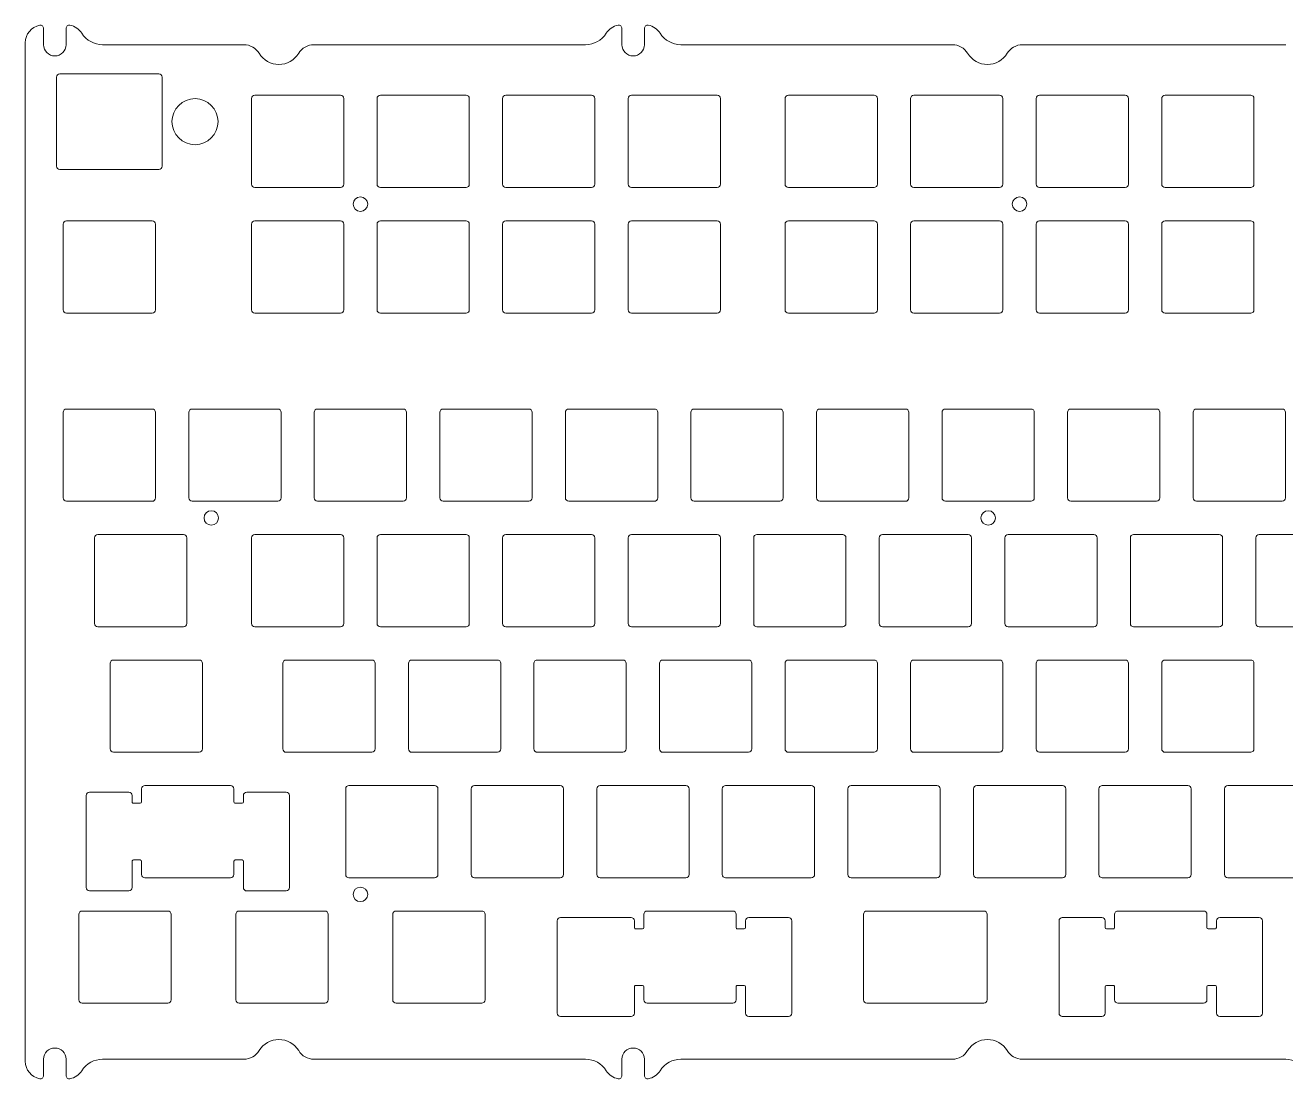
# Model space of a CAD drawing. Header units: millimetres. Extents: x 15 to 412, y 97 to 256.
# Drawn here: x 14.8 to 206.1, y 96.5 to 256.5 of the extents above; entities that cross this region are included whole.
import ezdxf

# ---------------------------------------------------------------- set-up
doc = ezdxf.new("R2010")
doc.units = ezdxf.units.MM
doc.layers.add('VISIBLE', color=7, linetype='Continuous', lineweight=0)

msp = doc.modelspace()

# ---------------------------------------------------------------- linework, layer by layer
at = {"layer": 'VISIBLE'}
for p, q in [((17.63, 255.96), (17.63, 253.5)), ((21.03, 253.5), (21.03, 255.96)), ((105.38, 255.96), (105.38, 253.5)), ((108.78, 253.5), (108.78, 255.96)), ((14.83, 99.2), (14.83, 253.8)), ((26.56, 253.5), (48.02, 253.5)), ((58.64, 253.5), (99.86, 253.5)), ((114.31, 253.5), (155.52, 253.5)), ((166.14, 253.5), (206.11, 253.5)), ((20.1, 249.07), (35.1, 249.07)), ((19.6, 235.07), (19.6, 248.57)), ((35.6, 248.57), (35.6, 235.07)), ((49.17, 232.32), (49.17, 245.32)), ((49.67, 245.82), (62.67, 245.82)), ((63.17, 245.32), (63.17, 232.32)), ((68.22, 245.32), (68.22, 232.32)), ((81.72, 245.82), (68.72, 245.82)), ((82.22, 232.32), (82.22, 245.32)), ((87.27, 245.32), (87.27, 232.32)), ((100.77, 245.82), (87.77, 245.82)), ((101.27, 232.32), (101.27, 245.32)), ((106.32, 232.32), (106.32, 245.32)), ((106.82, 245.82), (119.82, 245.82)), ((120.32, 245.32), (120.32, 232.32)), ((130.13, 232.32), (130.13, 245.32)), ((130.63, 245.82), (143.63, 245.82)), ((144.13, 245.32), (144.13, 232.32)), ((149.18, 232.32), (149.18, 245.32)), ((149.68, 245.82), (162.68, 245.82)), ((163.18, 245.32), (163.18, 232.32)), ((168.23, 232.32), (168.23, 245.32)), ((168.73, 245.82), (181.73, 245.82)), ((182.23, 245.32), (182.23, 232.32)), ((187.28, 232.32), (187.28, 245.32)), ((187.78, 245.82), (200.78, 245.82)), ((201.28, 245.32), (201.28, 232.32)), ((35.1, 234.57), (20.1, 234.57)), ((62.67, 231.82), (49.67, 231.82)), ((68.72, 231.82), (81.72, 231.82)), ((87.77, 231.82), (100.77, 231.82)), ((119.82, 231.82), (106.82, 231.82)), ((143.63, 231.82), (130.63, 231.82)), ((162.68, 231.82), (149.68, 231.82)), ((181.73, 231.82), (168.73, 231.82)), ((200.78, 231.82), (187.78, 231.82)), ((20.6, 213.27), (20.6, 226.27)), ((21.1, 226.77), (34.1, 226.77)), ((34.6, 226.27), (34.6, 213.27)), ((49.17, 213.27), (49.17, 226.27)), ((49.67, 226.77), (62.67, 226.77)), ((63.17, 226.27), (63.17, 213.27)), ((68.22, 213.27), (68.22, 226.27)), ((68.72, 226.77), (81.72, 226.77)), ((82.22, 226.27), (82.22, 213.27)), ((87.27, 213.27), (87.27, 226.27)), ((87.77, 226.77), (100.77, 226.77)), ((101.27, 226.27), (101.27, 213.27)), ((106.32, 213.27), (106.32, 226.27)), ((106.82, 226.77), (119.82, 226.77)), ((120.32, 226.27), (120.32, 213.27)), ((130.13, 213.27), (130.13, 226.27)), ((130.63, 226.77), (143.63, 226.77)), ((144.13, 226.27), (144.13, 213.27)), ((149.18, 213.27), (149.18, 226.27)), ((149.68, 226.77), (162.68, 226.77)), ((163.18, 226.27), (163.18, 213.27)), ((168.23, 213.27), (168.23, 226.27)), ((168.73, 226.77), (181.73, 226.77)), ((182.23, 226.27), (182.23, 213.27)), ((187.28, 213.27), (187.28, 226.27)), ((187.78, 226.77), (200.78, 226.77)), ((201.28, 226.27), (201.28, 213.27)), ((34.1, 212.77), (21.1, 212.77)), ((62.67, 212.77), (49.67, 212.77)), ((81.72, 212.77), (68.72, 212.77)), ((100.77, 212.77), (87.77, 212.77)), ((119.82, 212.77), (106.82, 212.77)), ((143.63, 212.77), (130.63, 212.77)), ((162.68, 212.77), (149.68, 212.77)), ((181.73, 212.77), (168.73, 212.77)), ((200.78, 212.77), (187.78, 212.77)), ((20.6, 184.7), (20.6, 197.7)), ((21.1, 198.2), (34.1, 198.2)), ((34.6, 197.7), (34.6, 184.7)), ((39.65, 197.7), (39.65, 184.7)), ((53.15, 198.2), (40.15, 198.2)), ((53.65, 184.7), (53.65, 197.7)), ((58.7, 197.7), (58.7, 184.7)), ((72.2, 198.2), (59.2, 198.2)), ((72.7, 184.7), (72.7, 197.7)), ((77.75, 184.7), (77.75, 197.7)), ((78.25, 198.2), (91.25, 198.2)), ((91.75, 197.7), (91.75, 184.7)), ((96.8, 184.7), (96.8, 197.7)), ((97.3, 198.2), (110.3, 198.2)), ((110.8, 197.7), (110.8, 184.7)), ((115.85, 197.7), (115.85, 184.7)), ((129.35, 198.2), (116.35, 198.2)), ((129.85, 184.7), (129.85, 197.7)), ((134.9, 184.7), (134.9, 197.7)), ((135.4, 198.2), (148.4, 198.2)), ((148.9, 197.7), (148.9, 184.7)), ((153.95, 184.7), (153.95, 197.7)), ((154.45, 198.2), (167.45, 198.2)), ((167.95, 197.7), (167.95, 184.7)), ((173, 184.7), (173, 197.7)), ((173.5, 198.2), (186.5, 198.2)), ((187, 197.7), (187, 184.7)), ((192.05, 184.7), (192.05, 197.7)), ((192.55, 198.2), (205.55, 198.2)), ((206.05, 197.7), (206.05, 184.7)), ((34.1, 184.2), (21.1, 184.2)), ((40.15, 184.2), (53.15, 184.2)), ((59.2, 184.2), (72.2, 184.2)), ((91.25, 184.2), (78.25, 184.2)), ((110.3, 184.2), (97.3, 184.2)), ((116.35, 184.2), (129.35, 184.2)), ((148.4, 184.2), (135.4, 184.2)), ((167.45, 184.2), (154.45, 184.2)), ((186.5, 184.2), (173.5, 184.2)), ((205.55, 184.2), (192.55, 184.2)), ((25.36, 165.65), (25.36, 178.65)), ((25.86, 179.15), (38.86, 179.15)), ((39.36, 178.65), (39.36, 165.65)), ((49.17, 178.65), (49.17, 165.65)), ((62.67, 179.15), (49.67, 179.15)), ((63.17, 165.65), (63.17, 178.65)), ((68.22, 165.65), (68.22, 178.65)), ((68.72, 179.15), (81.72, 179.15)), ((82.22, 178.65), (82.22, 165.65)), ((87.27, 178.65), (87.27, 165.65)), ((100.77, 179.15), (87.77, 179.15)), ((101.27, 165.65), (101.27, 178.65)), ((106.32, 178.65), (106.32, 165.65)), ((119.82, 179.15), (106.82, 179.15)), ((120.32, 165.65), (120.32, 178.65)), ((125.37, 165.65), (125.37, 178.65)), ((125.87, 179.15), (138.87, 179.15)), ((139.37, 178.65), (139.37, 165.65)), ((144.42, 165.65), (144.42, 178.65)), ((144.92, 179.15), (157.92, 179.15)), ((158.42, 178.65), (158.42, 165.65)), ((163.47, 178.65), (163.47, 165.65)), ((176.97, 179.15), (163.97, 179.15)), ((177.47, 165.65), (177.47, 178.65)), ((182.52, 165.65), (182.52, 178.65)), ((183.02, 179.15), (196.02, 179.15)), ((196.52, 178.65), (196.52, 165.65)), ((201.57, 165.65), (201.57, 178.65)), ((202.07, 179.15), (215.07, 179.15)), ((38.86, 165.15), (25.86, 165.15)), ((49.67, 165.15), (62.67, 165.15)), ((81.72, 165.15), (68.72, 165.15)), ((87.77, 165.15), (100.77, 165.15)), ((106.82, 165.15), (119.82, 165.15)), ((138.87, 165.15), (125.87, 165.15)), ((157.92, 165.15), (144.92, 165.15)), ((163.97, 165.15), (176.97, 165.15)), ((196.02, 165.15), (183.02, 165.15)), ((215.07, 165.15), (202.07, 165.15)), ((27.74, 146.6), (27.74, 159.6)), ((28.24, 160.1), (41.24, 160.1)), ((41.74, 159.6), (41.74, 146.6)), ((53.93, 146.6), (53.93, 159.6)), ((54.43, 160.1), (67.43, 160.1)), ((67.93, 159.6), (67.93, 146.6)), ((72.98, 146.6), (72.98, 159.6)), ((73.48, 160.1), (86.48, 160.1)), ((86.98, 159.6), (86.98, 146.6)), ((92.03, 146.6), (92.03, 159.6)), ((92.53, 160.1), (105.53, 160.1)), ((106.03, 159.6), (106.03, 146.6)), ((111.08, 146.6), (111.08, 159.6)), ((111.58, 160.1), (124.58, 160.1)), ((125.08, 159.6), (125.08, 146.6)), ((130.13, 159.6), (130.13, 146.6)), ((143.63, 160.1), (130.63, 160.1)), ((144.13, 146.6), (144.13, 159.6)), ((149.18, 146.6), (149.18, 159.6)), ((149.68, 160.1), (162.68, 160.1)), ((163.18, 159.6), (163.18, 146.6)), ((168.23, 159.6), (168.23, 146.6)), ((181.73, 160.1), (168.73, 160.1)), ((182.23, 146.6), (182.23, 159.6)), ((187.28, 146.6), (187.28, 159.6)), ((187.78, 160.1), (200.78, 160.1)), ((201.28, 159.6), (201.28, 146.6)), ((41.24, 146.1), (28.24, 146.1)), ((67.43, 146.1), (54.43, 146.1)), ((86.48, 146.1), (73.48, 146.1)), ((105.53, 146.1), (92.53, 146.1)), ((124.58, 146.1), (111.58, 146.1)), ((130.63, 146.1), (143.63, 146.1)), ((162.68, 146.1), (149.68, 146.1)), ((168.73, 146.1), (181.73, 146.1)), ((200.78, 146.1), (187.78, 146.1)), ((24.57, 140.05), (30.57, 140.05)), ((32.5, 138.55), (32.5, 140.55)), ((33, 141.05), (46, 141.05)), ((46.5, 140.55), (46.5, 138.55)), ((48.44, 140.05), (54.44, 140.05)), ((63.46, 127.55), (63.46, 140.55)), ((63.96, 141.05), (76.96, 141.05)), ((77.46, 140.55), (77.46, 127.55)), ((82.51, 127.55), (82.51, 140.55)), ((83.01, 141.05), (96.01, 141.05)), ((96.51, 140.55), (96.51, 127.55)), ((101.56, 127.55), (101.56, 140.55)), ((102.06, 141.05), (115.06, 141.05)), ((115.56, 140.55), (115.56, 127.55)), ((120.61, 127.55), (120.61, 140.55)), ((121.11, 141.05), (134.11, 141.05)), ((134.61, 140.55), (134.61, 127.55)), ((139.66, 127.55), (139.66, 140.55)), ((140.16, 141.05), (153.16, 141.05)), ((153.66, 140.55), (153.66, 127.55)), ((158.71, 127.55), (158.71, 140.55)), ((159.21, 141.05), (172.21, 141.05)), ((172.71, 140.55), (172.71, 127.55)), ((177.76, 140.55), (177.76, 127.55)), ((191.26, 141.05), (178.26, 141.05)), ((191.76, 127.55), (191.76, 140.55)), ((196.81, 127.55), (196.81, 140.55)), ((197.31, 141.05), (210.31, 141.05)), ((24.07, 125.55), (24.07, 139.55)), ((31.06, 139.55), (31.06, 138.55)), ((31.27, 138.35), (32.3, 138.35)), ((46.7, 138.35), (47.74, 138.35)), ((47.94, 138.55), (47.94, 139.55)), ((54.94, 139.55), (54.94, 138.55)), ((54.94, 138.55), (54.94, 125.55)), ((31.06, 129.55), (31.06, 125.55)), ((32.3, 129.75), (31.27, 129.75)), ((32.5, 127.55), (32.5, 129.55)), ((46.5, 129.55), (46.5, 127.55)), ((47.74, 129.75), (46.7, 129.75)), ((47.94, 125.55), (47.94, 129.55)), ((46, 127.05), (33, 127.05)), ((76.96, 127.05), (63.96, 127.05)), ((96.01, 127.05), (83.01, 127.05)), ((115.06, 127.05), (102.06, 127.05)), ((134.11, 127.05), (121.11, 127.05)), ((153.16, 127.05), (140.16, 127.05)), ((172.21, 127.05), (159.21, 127.05)), ((178.26, 127.05), (191.26, 127.05)), ((210.31, 127.05), (197.31, 127.05)), ((30.57, 125.05), (24.57, 125.05)), ((54.44, 125.05), (48.44, 125.05)), ((22.98, 108.5), (22.98, 121.5)), ((23.48, 122), (36.48, 122)), ((36.98, 121.5), (36.98, 108.5)), ((46.79, 108.5), (46.79, 121.5)), ((47.29, 122), (60.29, 122)), ((60.79, 121.5), (60.79, 108.5)), ((70.6, 108.5), (70.6, 121.5)), ((71.1, 122), (84.1, 122)), ((84.6, 121.5), (84.6, 108.5)), ((106.77, 121), (96.04, 121)), ((108.7, 121.5), (108.7, 119.5)), ((122.2, 122), (109.2, 122)), ((122.7, 119.5), (122.7, 121.5)), ((130.64, 121), (124.64, 121)), ((142.04, 121.5), (142.04, 108.5)), ((160.3, 122), (142.54, 122)), ((160.8, 108.5), (160.8, 121.5)), ((178.2, 121), (172.2, 121)), ((180.14, 121.5), (180.14, 119.5)), ((193.64, 122), (180.64, 122)), ((194.14, 119.5), (194.14, 121.5)), ((202.08, 121), (196.08, 121)), ((95.54, 120.5), (95.54, 106.5)), ((107.26, 119.5), (107.26, 120.5)), ((108.5, 119.3), (107.47, 119.3)), ((123.94, 119.3), (122.9, 119.3)), ((124.14, 120.5), (124.14, 119.5)), ((131.14, 119.5), (131.14, 120.5)), ((131.14, 106.5), (131.14, 119.5)), ((171.7, 120.5), (171.7, 106.5)), ((178.7, 119.5), (178.7, 120.5)), ((179.94, 119.3), (178.9, 119.3)), ((195.38, 119.3), (194.34, 119.3)), ((195.58, 120.5), (195.58, 119.5)), ((202.58, 119.5), (202.58, 120.5)), ((202.58, 106.5), (202.58, 119.5)), ((107.27, 106.5), (107.27, 110.5)), ((107.47, 110.7), (108.5, 110.7)), ((108.7, 110.5), (108.7, 108.5)), ((122.7, 108.5), (122.7, 110.5)), ((122.9, 110.7), (123.94, 110.7)), ((124.14, 110.5), (124.14, 106.5)), ((178.7, 106.5), (178.7, 110.5)), ((178.9, 110.7), (179.94, 110.7)), ((180.14, 110.5), (180.14, 108.5)), ((194.14, 108.5), (194.14, 110.5)), ((194.34, 110.7), (195.38, 110.7)), ((195.58, 110.5), (195.58, 106.5)), ((36.48, 108), (23.48, 108)), ((60.29, 108), (47.29, 108)), ((84.1, 108), (71.1, 108)), ((109.2, 108), (122.2, 108)), ((142.54, 108), (160.3, 108)), ((180.64, 108), (193.64, 108)), ((96.04, 106), (106.77, 106)), ((124.64, 106), (130.64, 106)), ((172.2, 106), (178.2, 106)), ((196.08, 106), (202.08, 106)), ((17.63, 99.5), (17.63, 97.03)), ((21.03, 97.03), (21.03, 99.5)), ((48.02, 99.5), (26.56, 99.5)), ((99.86, 99.5), (58.64, 99.5)), ((105.38, 99.5), (105.38, 97.03)), ((108.78, 97.03), (108.78, 99.5)), ((155.52, 99.5), (114.31, 99.5)), ((206.11, 99.5), (166.14, 99.5))]:
    msp.add_line(p, q, dxfattribs=at)
for centre, radius in [((40.6, 241.82), 3.5), ((65.7, 229.3), 1.1), ((165.71, 229.3), 1.1), ((43.07, 181.67), 1.1), ((160.95, 181.67), 1.1), ((65.7, 124.52), 1.1)]:
    msp.add_circle(centre, radius, dxfattribs=at)
for centre, radius, start, end in [((17.54, 253.8), 2.7, 100.4872, 179.9875), ((17.13, 255.96), 0.5, 0, 100.4863), ((21.53, 255.96), 0.5, 79.6951, 179.9945), ((21.14, 253.8), 2.7, 32.0901, 79.69), ((105.28, 253.8), 2.7, 100.305, 147.9074), ((104.88, 255.96), 0.5, 0.0538, 100.2443), ((109.28, 255.96), 0.5, 79.6443, 179.9452), ((108.89, 253.8), 2.7, 32.0927, 79.6952), ((17.13, 255.96), 0.5, 359.9931, 0), ((26.56, 257.2), 3.7, 212.0901, 270), ((99.86, 257.2), 3.7, 270.001, 327.9105), ((114.31, 257.2), 3.7, 212.0894, 269.9989), ((19.33, 253.5), 1.7, 180, 0), ((48.02, 250.8), 2.7, 31.0714, 89.9972), ((58.64, 250.8), 2.7, 90.003, 148.9287), ((107.08, 253.5), 1.7, 180.0003, 359.9997), ((155.52, 250.8), 2.7, 31.0714, 89.9972), ((166.14, 250.8), 2.7, 90.003, 148.9287), ((53.33, 254), 3.5, 211.0731, 328.9269), ((160.83, 254), 3.5, 211.0731, 328.9269), ((20.1, 248.57), 0.5, 90.0011, 179.9989), ((35.1, 248.57), 0.5, 0, 90), ((49.67, 245.32), 0.5, 90, 180), ((62.67, 245.32), 0.5, 0, 90), ((68.72, 245.32), 0.5, 90, 180), ((81.72, 245.32), 0.5, 0, 90), ((87.77, 245.32), 0.5, 90, 180), ((100.77, 245.32), 0.5, 0, 90), ((106.82, 245.32), 0.5, 90.0011, 180), ((119.82, 245.32), 0.5, 0, 90), ((130.63, 245.32), 0.499, 89.9427, 180), ((143.63, 245.32), 0.5, 0, 89.9427), ((149.68, 245.32), 0.499, 89.9427, 180), ((162.68, 245.32), 0.5, 0, 89.9427), ((168.73, 245.32), 0.501, 90.0584, 180), ((181.73, 245.32), 0.5, 0, 89.9427), ((187.78, 245.32), 0.499, 89.9427, 180), ((200.78, 245.32), 0.5, 0, 89.9427), ((20.1, 235.07), 0.5, 180, 269.9989), ((35.1, 235.07), 0.5, 270, 0), ((49.67, 232.32), 0.5, 180, 270), ((62.67, 232.32), 0.5, 270, 0), ((68.72, 232.32), 0.5, 180, 270), ((81.72, 232.32), 0.5, 270, 0), ((87.77, 232.32), 0.5, 180, 270), ((100.77, 232.32), 0.5, 270, 0), ((106.82, 232.32), 0.5, 180, 270), ((119.82, 232.32), 0.5, 270, 0), ((130.63, 232.32), 0.5, 180, 270.0573), ((143.63, 232.32), 0.5, 269.9427, 0), ((149.68, 232.32), 0.5, 180, 270.0573), ((162.68, 232.32), 0.5, 269.9427, 0), ((168.73, 232.32), 0.5, 180, 270.0573), ((181.73, 232.32), 0.499, 269.9416, 0), ((187.78, 232.32), 0.5, 180, 270.0573), ((200.78, 232.32), 0.5, 269.9427, 0), ((21.1, 226.27), 0.5, 90.0011, 179.9989), ((34.1, 226.27), 0.5, 0, 90.0001), ((49.67, 226.27), 0.5, 90, 180), ((62.67, 226.27), 0.5, 0, 90), ((68.72, 226.27), 0.5, 90, 180), ((81.72, 226.27), 0.5, 0, 90), ((87.77, 226.27), 0.5, 90, 180), ((100.77, 226.27), 0.5, 0, 90), ((106.82, 226.27), 0.5, 90.0011, 180), ((119.82, 226.27), 0.5, 0, 90), ((130.63, 226.27), 0.499, 89.9427, 180), ((143.63, 226.27), 0.5, 0, 89.9427), ((149.68, 226.27), 0.499, 89.9427, 180), ((162.68, 226.27), 0.5, 0, 89.9427), ((168.73, 226.27), 0.501, 90.0584, 180), ((181.73, 226.27), 0.5, 0, 89.9427), ((187.78, 226.27), 0.499, 89.9427, 180), ((200.78, 226.27), 0.5, 0, 89.9427), ((21.1, 213.27), 0.5, 180.0011, 269.9989), ((34.1, 213.27), 0.5, 269.9989, 0), ((49.67, 213.27), 0.5, 180, 270), ((62.67, 213.27), 0.5, 270, 0), ((68.72, 213.27), 0.5, 180, 270), ((81.72, 213.27), 0.5, 270, 0), ((87.77, 213.27), 0.5, 180, 270), ((100.77, 213.27), 0.5, 270, 0), ((106.82, 213.27), 0.5, 180, 270), ((119.82, 213.27), 0.5, 270, 0), ((130.63, 213.27), 0.5, 180, 270.0573), ((143.63, 213.27), 0.501, 270.0573, 0), ((149.68, 213.27), 0.5, 180, 270.0573), ((162.68, 213.27), 0.501, 270.0573, 0), ((168.73, 213.27), 0.5, 180, 269.9427), ((181.73, 213.27), 0.5, 270.0561, 0), ((187.78, 213.27), 0.5, 180, 270.0573), ((200.78, 213.27), 0.501, 270.0573, 0), ((21.1, 197.7), 0.5, 89.9989, 180.0011), ((34.1, 197.7), 0.5, 0, 90.0001), ((40.15, 197.7), 0.5, 90.0001, 180), ((53.15, 197.7), 0.5, 0, 90), ((59.2, 197.7), 0.5, 90, 180), ((72.2, 197.7), 0.5, 0, 90), ((78.25, 197.7), 0.5, 90, 180), ((91.25, 197.7), 0.5, 0, 90), ((97.3, 197.7), 0.5, 90.0011, 180), ((110.3, 197.7), 0.5, 0, 90.0001), ((116.35, 197.7), 0.5, 90, 180), ((129.35, 197.7), 0.5, 0, 90), ((135.4, 197.7), 0.5, 90, 180), ((148.4, 197.7), 0.5, 0, 90.0001), ((154.45, 197.7), 0.5, 90, 180), ((167.45, 197.7), 0.5, 0, 90), ((173.5, 197.7), 0.5, 90, 180), ((186.5, 197.7), 0.5, 0, 90), ((192.55, 197.7), 0.5, 90.0011, 180), ((205.55, 197.7), 0.5, 0, 90), ((21.1, 184.7), 0.5, 180.0011, 269.9989), ((34.1, 184.7), 0.5, 269.9989, 0), ((40.15, 184.7), 0.5, 180, 269.9989), ((53.15, 184.7), 0.5, 270, 0), ((59.2, 184.7), 0.5, 180, 270), ((72.2, 184.7), 0.5, 270, 0), ((78.25, 184.7), 0.5, 180, 270), ((91.25, 184.7), 0.5, 270, 0), ((97.3, 184.7), 0.5, 180, 269.9999), ((110.3, 184.7), 0.5, 269.9989, 0), ((116.35, 184.7), 0.5, 180, 270), ((129.35, 184.7), 0.5, 270, 0), ((135.4, 184.7), 0.5, 180, 270), ((148.4, 184.7), 0.5, 269.9989, 0), ((154.45, 184.7), 0.5, 180, 270), ((167.45, 184.7), 0.5, 270, 0), ((173.5, 184.7), 0.5, 180, 270), ((186.5, 184.7), 0.5, 270, 0), ((192.55, 184.7), 0.5, 180, 270), ((205.55, 184.7), 0.5, 270, 0), ((25.86, 178.65), 0.5, 89.9989, 180.0023), ((38.86, 178.65), 0.5, 0, 90.0573), ((49.67, 178.65), 0.5, 90, 180), ((62.67, 178.65), 0.5, 0, 90), ((68.72, 178.65), 0.5, 90, 180), ((81.72, 178.65), 0.5, 0, 90), ((87.77, 178.65), 0.5, 90, 180), ((100.77, 178.65), 0.5, 0, 90), ((106.82, 178.65), 0.5, 90, 180), ((119.82, 178.65), 0.5, 0, 90), ((125.87, 178.65), 0.5, 90.0011, 180), ((138.87, 178.65), 0.5, 0, 90.0001), ((144.92, 178.65), 0.5, 90.0011, 180), ((157.92, 178.65), 0.5, 0, 90.0001), ((163.97, 178.65), 0.5, 90, 180), ((176.97, 178.65), 0.5, 0, 90), ((183.02, 178.65), 0.5, 90.0011, 180), ((196.02, 178.65), 0.5, 0, 90.0001), ((202.07, 178.65), 0.5, 90, 180), ((25.86, 165.65), 0.5, 179.9989, 270), ((38.86, 165.65), 0.501, 270.0573, 0), ((49.67, 165.65), 0.5, 180, 270), ((62.67, 165.65), 0.5, 270, 0), ((68.72, 165.65), 0.5, 180, 270), ((81.72, 165.65), 0.5, 270, 0), ((87.77, 165.65), 0.5, 180, 270), ((100.77, 165.65), 0.5, 270, 0), ((106.82, 165.65), 0.5, 180, 269.9989), ((119.82, 165.65), 0.5, 270, 0), ((125.87, 165.65), 0.5, 180, 269.9999), ((138.87, 165.65), 0.5, 269.9989, 0), ((144.92, 165.65), 0.5, 180, 269.9999), ((157.92, 165.65), 0.5, 269.9989, 0), ((163.97, 165.65), 0.5, 180, 270), ((176.97, 165.65), 0.5, 270, 0), ((183.02, 165.65), 0.5, 180, 269.9999), ((196.02, 165.65), 0.5, 269.9989, 0), ((202.07, 165.65), 0.5, 180, 270), ((28.24, 159.6), 0.5, 89.9954, 180), ((41.24, 159.6), 0.5, 0, 90.0288), ((54.43, 159.6), 0.5, 89.9427, 180), ((67.43, 159.6), 0.5, 0, 90.0573), ((73.48, 159.6), 0.5, 89.9427, 180), ((86.48, 159.6), 0.5, 0, 90.0574), ((92.53, 159.6), 0.5, 89.9427, 180), ((105.53, 159.6), 0.5, 0, 90.0573), ((111.58, 159.6), 0.5, 89.9427, 180), ((124.58, 159.6), 0.5, 0, 90.0573), ((130.63, 159.6), 0.499, 89.9427, 180), ((143.63, 159.6), 0.5, 0, 90.0573), ((149.68, 159.6), 0.5, 89.9427, 180), ((162.68, 159.6), 0.5, 0, 90.0573), ((168.73, 159.6), 0.5, 89.9427, 180), ((181.73, 159.6), 0.5, 0, 90.0584), ((187.78, 159.6), 0.5, 89.9427, 180), ((200.78, 159.6), 0.5, 0, 90.0573), ((28.24, 146.6), 0.5, 180.0011, 269.9999), ((41.24, 146.6), 0.5, 269.9702, 360), ((54.43, 146.6), 0.5, 180, 270.0573), ((67.43, 146.6), 0.501, 270.0573, 0), ((73.48, 146.6), 0.5, 180, 270.0573), ((86.48, 146.6), 0.5, 270.0561, 360), ((92.53, 146.6), 0.5, 180, 270.0573), ((105.53, 146.6), 0.501, 270.0573, 0), ((111.58, 146.6), 0.5, 180, 270.0573), ((124.58, 146.6), 0.501, 270.0573, 0), ((130.63, 146.6), 0.5, 180, 270.0573), ((143.63, 146.6), 0.5, 270.0573, 0), ((149.68, 146.6), 0.5, 180, 270.0573), ((162.68, 146.6), 0.501, 270.0573, 0), ((168.73, 146.6), 0.5, 180, 269.9416), ((181.73, 146.6), 0.5, 270.0573, 0), ((187.78, 146.6), 0.5, 180, 270.0573), ((200.78, 146.6), 0.501, 270.0573, 0), ((24.57, 139.55), 0.5, 90.0011, 180), ((30.57, 139.55), 0.5, 0.0011, 89.9944), ((33, 140.55), 0.5, 89.9725, 180), ((46, 140.55), 0.5, 0.0011, 89.9715), ((48.44, 139.55), 0.5, 89.9725, 180), ((54.44, 139.55), 0.5, 0.0011, 89.9715), ((63.96, 140.55), 0.501, 90.0584, 180), ((76.96, 140.55), 0.5, 0.0011, 89.9427), ((83.01, 140.55), 0.5, 89.9427, 180), ((96.01, 140.55), 0.5, 0.0011, 89.9427), ((102.06, 140.55), 0.501, 90.0584, 180), ((115.06, 140.55), 0.5, 0.0011, 89.9428), ((121.11, 140.55), 0.501, 90.0584, 180), ((134.11, 140.55), 0.5, 0.0011, 89.9428), ((140.16, 140.55), 0.5, 89.9427, 180), ((153.16, 140.55), 0.5, 0.0011, 89.9427), ((159.21, 140.55), 0.501, 90.0584, 180), ((172.21, 140.55), 0.5, 0.0011, 89.9428), ((178.26, 140.55), 0.5, 89.9427, 179.9989), ((191.26, 140.55), 0.5, 0, 89.9427), ((197.31, 140.55), 0.5, 89.9427, 180), ((31.26, 138.55), 0.2, 180, 270.0688), ((32.3, 138.55), 0.2, 270.0702, 0), ((46.7, 138.55), 0.2, 180, 270.0688), ((47.74, 138.55), 0.2, 270.0702, 0), ((31.26, 129.55), 0.2, 89.9276, 179.9971), ((32.3, 129.55), 0.2, 360, 89.9312), ((46.7, 129.55), 0.2, 89.9276, 179.9971), ((47.74, 129.55), 0.2, 360, 89.9312), ((33, 127.55), 0.5, 180, 270.0285), ((46, 127.55), 0.5, 270.0275, 0), ((63.96, 127.55), 0.5, 180, 269.9427), ((76.96, 127.55), 0.501, 270.0573, 0), ((83.01, 127.55), 0.5, 180, 270.0573), ((96.01, 127.55), 0.5, 270.0561, 0), ((102.06, 127.55), 0.5, 180, 269.9426), ((115.06, 127.55), 0.5, 270.0561, 0), ((121.11, 127.55), 0.5, 180, 269.9426), ((134.11, 127.55), 0.5, 270.0561, 0), ((140.16, 127.55), 0.5, 180, 270.0573), ((153.16, 127.55), 0.501, 270.0573, 0), ((159.21, 127.55), 0.5, 180, 269.9426), ((172.21, 127.55), 0.5, 270.0561, 0), ((178.26, 127.55), 0.5, 180, 270.0573), ((191.26, 127.55), 0.5, 270.0573, 0), ((197.31, 127.55), 0.5, 180, 270.0573), ((24.57, 125.55), 0.5, 180.0011, 269.9987), ((30.57, 125.55), 0.5, 270.0046, 0), ((48.44, 125.55), 0.5, 180, 270.0285), ((54.44, 125.55), 0.5, 270.0275, 0), ((23.48, 121.5), 0.5, 89.9989, 180.0011), ((36.48, 121.5), 0.5, 0, 89.9715), ((47.29, 121.5), 0.5, 90.0298, 180), ((60.29, 121.5), 0.5, 0, 90.0288), ((71.1, 121.5), 0.5, 89.9725, 180), ((84.1, 121.5), 0.5, 0, 89.9715), ((96.04, 120.5), 0.5, 90.0288, 180), ((106.76, 120.5), 0.5, 0.0001, 89.9668), ((109.2, 121.5), 0.5, 89.9659, 179.9989), ((122.2, 121.5), 0.5, 0.0001, 89.9668), ((124.64, 120.5), 0.5, 89.9659, 179.9989), ((130.64, 120.5), 0.5, 0.0001, 89.9668), ((142.54, 121.5), 0.5, 90.0288, 180), ((160.3, 121.5), 0.5, 0, 89.9725), ((172.2, 120.5), 0.5, 90.0232, 179.9989), ((178.2, 120.5), 0.5, 0.0001, 90.0241), ((180.64, 121.5), 0.5, 90.0232, 179.9989), ((193.64, 121.5), 0.5, 0.0001, 90.0241), ((196.08, 120.5), 0.5, 90.0232, 179.9989), ((202.08, 120.5), 0.5, 0.0001, 90.0241), ((107.46, 119.5), 0.2, 180, 270.0854), ((108.5, 119.5), 0.2, 270.0831, 0), ((122.9, 119.5), 0.2, 180, 270.0854), ((123.94, 119.5), 0.2, 270.0831, 0), ((178.9, 119.5), 0.2, 180, 269.9421), ((179.94, 119.5), 0.2, 269.9398, 0), ((194.34, 119.5), 0.2, 180, 269.9421), ((195.38, 119.5), 0.2, 269.9398, 0), ((107.46, 110.5), 0.2, 89.9141, 179.9997), ((108.5, 110.5), 0.2, 0.0029, 89.9146), ((122.9, 110.5), 0.2, 89.9141, 179.9997), ((123.94, 110.5), 0.2, 0.0029, 89.9146), ((178.9, 110.5), 0.2, 90.0573, 179.9997), ((179.94, 110.5), 0.2, 0.0029, 90.0579), ((194.34, 110.5), 0.2, 90.0573, 179.9997), ((195.38, 110.5), 0.2, 0.0029, 90.0579), ((23.48, 108.5), 0.5, 180.0011, 269.9987), ((36.48, 108.5), 0.5, 270.0275, 0), ((47.29, 108.5), 0.5, 180, 269.9712), ((60.29, 108.5), 0.5, 269.9702, 360), ((71.1, 108.5), 0.5, 180, 270.0285), ((84.1, 108.5), 0.5, 270.0275, 0), ((109.2, 108.5), 0.5, 179.9999, 270.0332), ((122.2, 108.5), 0.5, 270.0342, 0), ((142.54, 108.5), 0.5, 180, 269.9702), ((160.3, 108.5), 0.5, 270.0285, 0), ((180.64, 108.5), 0.5, 179.9999, 269.9759), ((193.64, 108.5), 0.5, 269.9769, 0), ((96.04, 106.5), 0.5, 180, 269.9702), ((106.76, 106.5), 0.5, 270.0342, 0), ((124.64, 106.5), 0.5, 179.9999, 270.0332), ((130.64, 106.5), 0.5, 270.0342, 0.0001), ((172.2, 106.5), 0.5, 179.9999, 269.9759), ((178.2, 106.5), 0.5, 269.9769, 0), ((196.08, 106.5), 0.5, 179.9999, 269.9759), ((202.08, 106.5), 0.5, 269.9769, 0.0001), ((53.33, 99), 3.5, 31.0731, 148.9269), ((160.83, 99), 3.5, 31.0731, 148.9269), ((19.33, 99.5), 1.7, 0, 180), ((26.56, 95.8), 3.7, 89.9999, 147.9102), ((48.02, 102.2), 2.7, 270.0028, 328.9286), ((58.64, 102.2), 2.7, 211.0713, 269.9972), ((99.86, 95.8), 3.7, 32.0895, 89.9991), ((107.08, 99.5), 1.7, 0, 179.9997), ((114.31, 95.8), 3.7, 90.001, 147.9106), ((155.52, 102.2), 2.7, 270.0028, 328.9286), ((166.14, 102.2), 2.7, 211.0713, 269.9972), ((206.11, 95.8), 3.7, 32.0895, 89.9991), ((17.54, 99.2), 2.7, 180.0125, 259.5122), ((21.14, 99.2), 2.7, 280.31, 327.9099), ((105.28, 99.2), 2.7, 212.0926, 259.695), ((108.89, 99.2), 2.7, 280.3048, 327.9073), ((17.13, 97.03), 0.5, 259.5119, 360), ((17.13, 97.03), 0.5, 0, 0.0057), ((21.53, 97.03), 0.5, 180.0046, 280.3049), ((104.88, 97.03), 0.5, 259.7557, 359.9454), ((109.28, 97.03), 0.501, 180.0539, 280.3559)]:
    msp.add_arc(centre, radius, start, end, dxfattribs=at)

doc.saveas('drawing.dxf')
